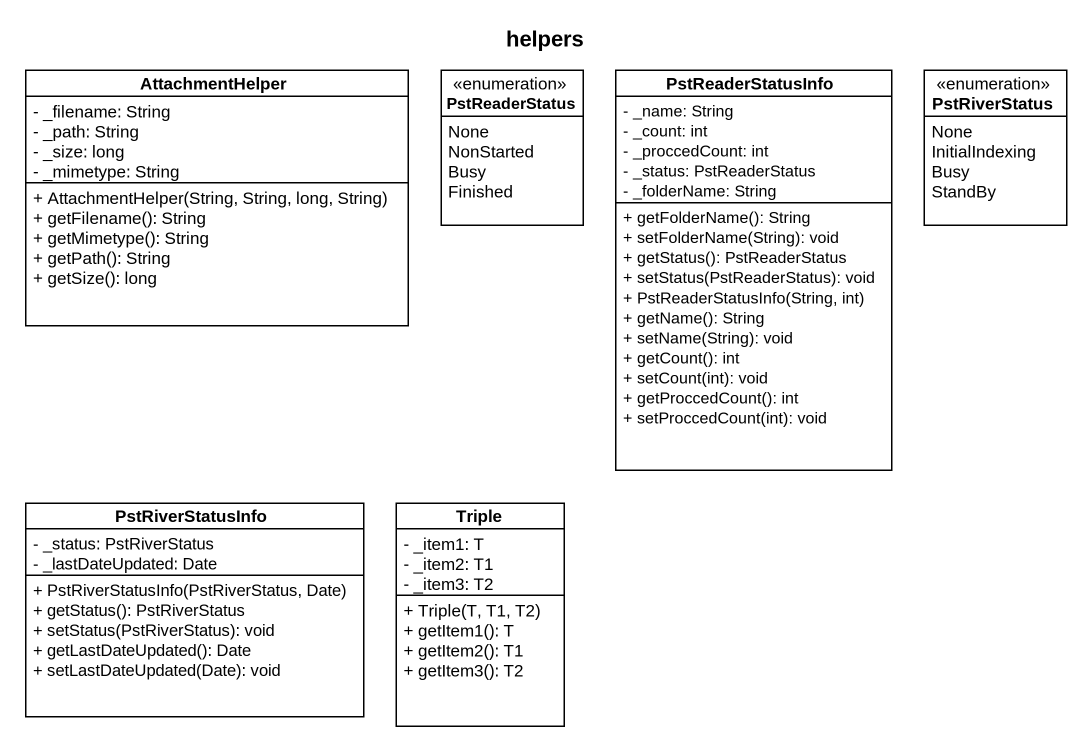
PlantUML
@startuml
title helpers
hide circle
hide empty members
skinparam classAttributeIconSize 0
class AttachmentHelper {
  - _filename: String
  - _path: String
  - _size: long
  - _mimetype: String
  + AttachmentHelper(String, String, long, String)
  + getFilename(): String
  + getMimetype(): String
  + getPath(): String
  + getSize(): long
}
enum PstReaderStatus {
  None
  NonStarted
  Busy
  Finished
}
class PstReaderStatusInfo {
  - _name: String
  - _count: int
  - _proccedCount: int
  - _status: PstReaderStatus
  - _folderName: String
  + getFolderName(): String
  + setFolderName(String): void
  + getStatus(): PstReaderStatus
  + setStatus(PstReaderStatus): void
  + PstReaderStatusInfo(String, int)
  + getName(): String
  + setName(String): void
  + getCount(): int
  + setCount(int): void
  + getProccedCount(): int
  + setProccedCount(int): void
}
enum PstRiverStatus {
  None
  InitialIndexing
  Busy
  StandBy
}
class PstRiverStatusInfo {
  - _status: PstRiverStatus
  - _lastDateUpdated: Date
  + PstRiverStatusInfo(PstRiverStatus, Date)
  + getStatus(): PstRiverStatus
  + setStatus(PstRiverStatus): void
  + getLastDateUpdated(): Date
  + setLastDateUpdated(Date): void
}
class Triple {
  - _item1: T
  - _item2: T1
  - _item3: T2
  + Triple(T, T1, T2)
  + getItem1(): T
  + getItem2(): T1
  + getItem3(): T2
}
@enduml
